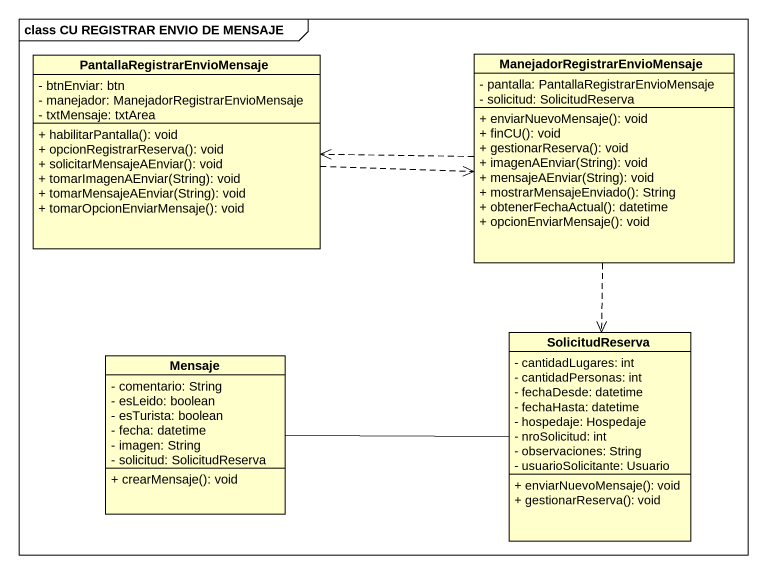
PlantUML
@startuml
mainframe class CU REGISTRAR ENVIO DE MENSAJE
hide circle
hide empty members
skinparam classAttributeIconSize 0
class "PantallaRegistrarEnvioMensaje" as PantallaRegistrarEnvioMensaj {
  - btnEnviar: btn
  - manejador: ManejadorRegistrarEnvioMensaje
  - txtMensaje: txtArea
  + habilitarPantalla(): void
  + opcionRegistrarReserva(): void
  + solicitarMensajeAEnviar(): void
  + tomarImagenAEnviar(String): void
  + tomarMensajeAEnviar(String): void
  + tomarOpcionEnviarMensaje(): void
}
class "ManejadorRegistrarEnvioMensaje" as ManejadorRegistrarEnvioMensa {
  - pantalla: PantallaRegistrarEnvioMensaje
  - solicitud: SolicitudReserva
  + enviarNuevoMensaje(): void
  + finCU(): void
  + gestionarReserva(): void
  + imagenAEnviar(String): void
  + mensajeAEnviar(String): void
  + mostrarMensajeEnviado(): String
  + obtenerFechaActual(): datetime
  + opcionEnviarMensaje(): void
}
class Mensaje {
  - comentario: String
  - esLeido: boolean
  - esTurista: boolean
  - fecha: datetime
  - imagen: String
  - solicitud: SolicitudReserva
  + crearMensaje(): void
}
class SolicitudReserva {
  - cantidadLugares: int
  - cantidadPersonas: int
  - fechaDesde: datetime
  - fechaHasta: datetime
  - hospedaje: Hospedaje
  - nroSolicitud: int
  - observaciones: String
  - usuarioSolicitante: Usuario
  + enviarNuevoMensaje(): void
  + gestionarReserva(): void
}
PantallaRegistrarEnvioMensaj .right.> ManejadorRegistrarEnvioMensa
ManejadorRegistrarEnvioMensa .left.> PantallaRegistrarEnvioMensaj
ManejadorRegistrarEnvioMensa ..> SolicitudReserva
Mensaje -right- SolicitudReserva
@enduml
